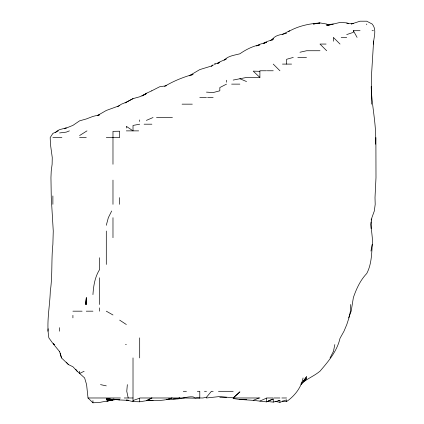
<?xml version="1.0" encoding="UTF-8"?>
<svg xmlns="http://www.w3.org/2000/svg" width="424" height="424" viewBox="0 0 424 424"><rect width="100%" height="100%" fill="white"/><g stroke="black" fill="none" stroke-linecap="round" stroke-linejoin="round"><path stroke-width="0.64" d="M53.498 343.403L53.806 344.558L54.643 344.558L52.878 343.429L48.861 337.88C46.285 322.346 49.841 306.695 50.302 291.14C52.629 275.637 51.214 259.96 52.873 244.394L53.26 231.038L51.272 197.648L50.949 177.614L51.235 170.936L52.126 164.263L52.263 157.585L50.44 144.229L50.196 137.551L52.878 133.422L58.337 130.873M86.443 297.818L86.268 304.496L86.443 297.818L85.531 304.496L86.268 297.818M350.701 304.496L350.431 311.174L348.973 317.846L346.8 324.524L343.996 331.202L340.255 337.88M373.411 44.388L371.366 77.449L371.678 104.161M371.079 221.932L371.053 228.61M371.207 220.109L371.297 218.895M47.923 331.202L48.113 328.775M375.553 144.229C376.697 124.932 371.678 105.857 371.196 86.554M127.348 384.626L126.765 391.304L128.212 397.982M92.946 294.627C93.503 285.924 94.87 277.015 99.624 269.516L99.624 257.75M373.438 44.059C373.592 37.386 377.121 29.765 372.166 24.025L366.734 21.2L360.056 21.2L351.3 24.025L353.377 23.394L346.7 23.431M106.302 225.277L108.337 217.682L111.676 211.004M370.952 251.072L372.246 244.394C371.694 254.177 371.424 264.746 366.734 273.528C360.289 280.248 356.383 288.855 353.377 297.553L351.178 311.174L348.655 317.846M333.471 351.236L334.843 344.558M340.022 338.278C337.144 351.104 328.324 361.449 319.993 371.201L319.903 371.27C314.046 376.115 306.833 378.828 301.135 383.858M282.352 401.04L286.603 401.555C294.601 395.958 301.199 387.721 303.054 377.948M330.063 357.914L333.344 351.523M272.627 39.241C275.351 34.667 282.05 34.71 286.603 33.183M106.906 401.104L112.98 399.89L99.624 402.418L92.946 402.8L88.022 397.982L86.591 384.626L84.63 377.948L77.2 371.27L72.912 366.739L68.465 364.592L61.48 357.914L59.556 351.565L59.768 351.236M301.072 384.626L306.637 376.655L303.462 380.81M197.361 391.304L199.789 391.304L199.789 397.982L202.921 397.982L206.467 397.251L211.396 391.304L213.145 391.304M55.491 132.68L57.235 130.873L59.556 129.643L66.234 127.905L64.533 128.795M301.342 383.757L306.637 378.542L301.067 383.757M288.506 31.614C297.664 26.203 309.276 23.516 319.993 23.023L313.315 24.025L319.993 22.922L326.575 24.025L327.779 24.698M233.179 397.982L239.857 391.914L233.179 397.982L259.891 397.982M224.116 60.229C228.091 55.793 234.44 55.279 239.857 53.806C245.92 49.592 252.593 46.19 259.891 44.759L258.778 45.262M211.237 66.324L213.145 64.729M117.602 106.668L121.434 104.161L126.336 102.21L133.014 98.633L139.692 96.783L146.37 93.625L143.588 95.236M270.676 40.46L273.247 38.547M151.739 90.805L159.726 86.74L166.404 85.775M79.59 135.553L86.973 130.873M217.374 63.457L219.823 61.867L226.501 58.952M141.918 96.078L146.37 93.275L151.824 90.805M272.134 40.126L273.247 39.448L266.569 41.685L263.288 43.465M189.215 75.811L199.789 69.594L213.145 65.508M125.186 102.852L133.014 98.633M125.186 102.857L126.336 102.21M282.151 34.62L289.698 30.703M179.755 397.585L179.034 397.982L139.883 397.982M64.533 128.748L72.912 125.382L79.59 120.845L86.268 118.974L92.946 116.409L99.624 114.793L97.833 115.609M256.552 46.015L259.891 44.255L266.569 42.305L263.839 43.402M97.451 115.551L106.302 110.457L119.658 105.613M226.501 84.127L219.823 87.556L219.823 90.805L213.145 92.57L206.467 92.125M84.116 371.27L79.59 373.48L79.59 371.27M218.111 63.287L219.823 62.482L214.369 64.093L215.381 64.093M191.441 75.17L193.111 74.407C183.147 77.12 173.411 81.138 164.581 86.385M259.891 401.088L266.569 398.099L266.569 401.878L253.213 400.351L239.857 399.445L246.535 399.588L239.857 399.498L233.179 398.523M173.077 398.873C180.046 399.874 186.247 396.228 193.111 396.875L195.072 397.982L199.789 397.24M146.37 120.4L153.048 117.517M266.569 401.878L273.247 399.016L273.247 402.095L266.569 401.422M253.213 400.351L258.985 397.982M69.388 130.873L66.234 132.129L59.556 132.956M275.065 401.321L279.925 402.339L286.603 399.832L286.603 401.555M268.392 400.765L273.247 399.016M133.014 400.526L139.692 398.173L139.692 401.788L133.014 401.581L126.336 400.044L128.154 400.15M346.7 34.583L353.377 32.351L353.377 30.703L360.056 30.703M167.035 399.477L172.102 397.982C163.982 401.263 154.956 400.336 146.37 400.569L153.048 400.447L146.37 400.707L139.692 401.788M293.281 57.415L286.603 59.296L286.603 64.093M273.247 402.095L279.925 400.489L279.925 402.339M299.959 52.247L306.637 50.737L319.993 50.737M233.179 80.072L246.535 77.449L259.891 77.449L259.891 70.771L266.569 70.771M115.407 399.631L106.906 401.125M139.692 124.195L133.014 125.435L133.014 130.873L126.336 126.32L126.336 128.016M326.666 24.714L333.344 24.025L326.666 25.615L340.022 22.456L346.7 22.848L348.555 23.437M109.943 399.223L106.302 399.583L112.371 399.185M278.102 400.616L279.925 400.489M166.404 399.668L173.077 399.265L179.755 397.982L184.223 397.982M199.789 398.263L183.809 397.982M372.055 30.703L373.411 30.703M341.203 37.381L346.7 37.381M326.083 44.059L319.993 44.059L326.666 50.737M297.828 57.415L306.504 57.415M282.474 64.093L291.569 64.093M267.274 70.771L273.247 70.771M231.637 84.127L239.857 84.127M199.789 97.483L206.467 97.483M207.601 97.483L213.145 97.483M182.076 104.161L192.3 104.161M156.52 117.517L172.42 117.517M144.123 124.195L151.887 124.195M126.336 130.873L138.669 130.873M52.878 137.551L61.893 137.551M79.59 137.551L86.268 137.551M106.302 137.551L119.658 137.551L119.658 131.217L112.98 131.339L112.98 164.263M72.912 311.174L82.086 311.174M86.268 311.174L92.946 311.174M125.504 344.558L126.336 344.558M183.295 391.304L186.433 391.304M204.49 391.304L206.467 391.304M218.493 391.304L233.179 391.304M88.022 397.982L120.427 397.982M124.248 397.982L133.014 397.982M266.664 397.982L273.247 397.982M274.137 397.982L279.925 397.982M281.865 397.982L286.603 397.982M128.154 400.373L119.658 399.949L112.98 399.111L119.658 399.811L112.98 399.594L106.302 398.618L110.553 398.958M259.891 71.317L253.213 71.142L259.891 77.449M219.823 397.415L226.501 397.664M233.179 397.834L219.823 396.525L206.467 397.982L206.467 397.251M100.52 384.626L106.302 385.866M239.857 78.742L246.535 81.546M106.302 311.174L112.98 314.974M119.658 320.12L126.336 324.524M340.022 44.059L333.344 37.381L333.344 41.218M273.247 64.093L279.925 70.771M66.234 362.17L68.465 364.592M53.806 344.558L59.556 351.565M75.769 369.283L77.2 371.27M353.377 30.703L357.082 37.381M60.235 353.06L61.48 357.914M375.887 137.551L375.993 177.614L375.007 197.648L375.203 204.326L374.312 211.004L371.885 217.682L370.905 224.36L372.293 237.716L372.42 244.394M373.411 41.027L373.411 44.059M366.734 24.025L366.734 24.746M226.501 80.253L226.501 82.224M139.692 119.944L139.692 121.476M139.692 337.88L139.692 357.914M133.014 357.914L133.014 401.581M119.658 197.648L119.658 204.326M112.98 180.121L112.98 204.326M112.98 217.682L112.98 237.716M106.302 231.038L106.302 264.428M99.624 277.784L99.624 304.496M99.624 307.877L99.624 311.174M92.946 400.611L92.946 402.8M72.912 315.339L72.912 317.846M59.556 327.683L59.556 331.202M52.878 195.962L52.878 204.326M151.893 397.982L146.37 400.707L151.893 397.982"/></g></svg>
